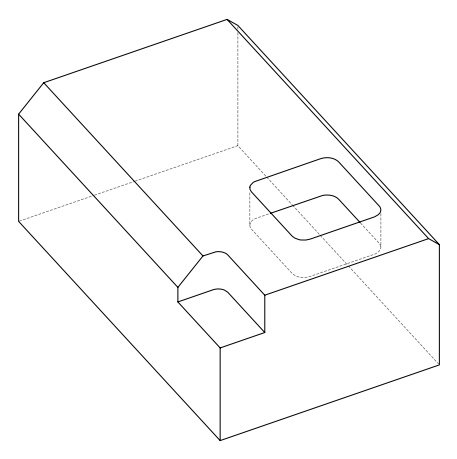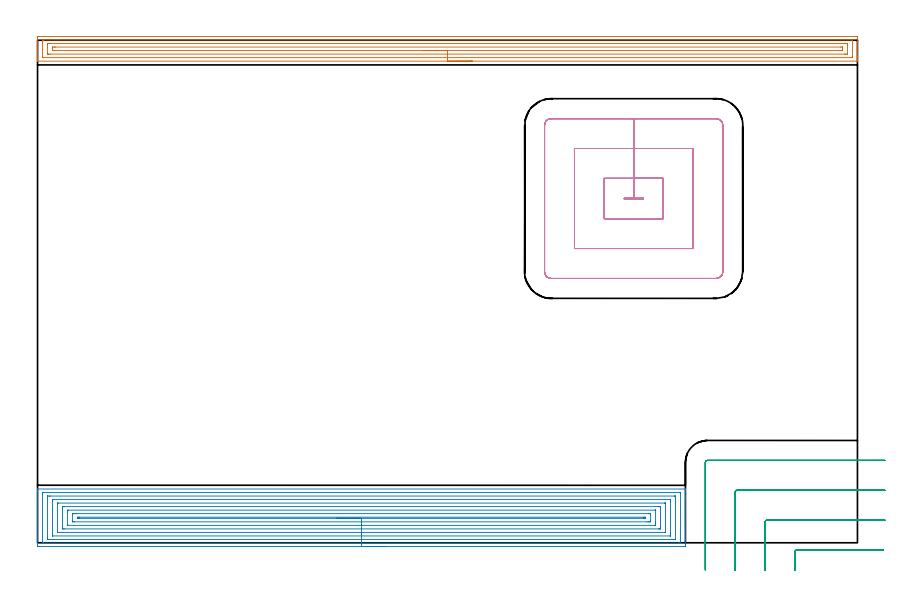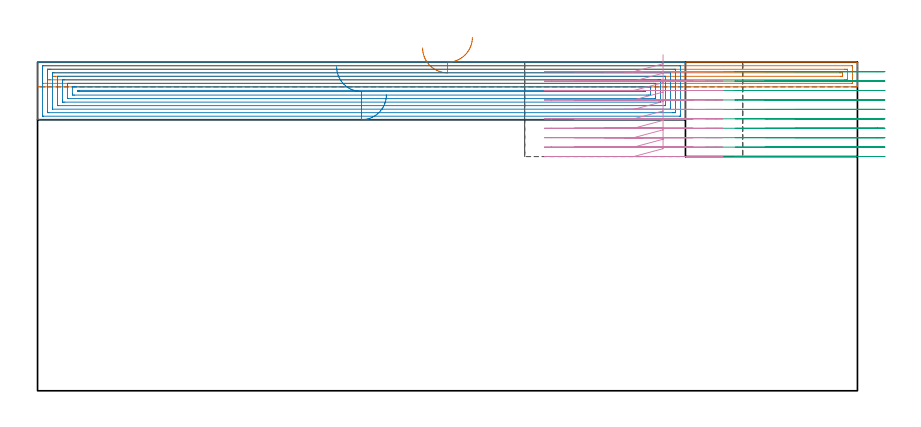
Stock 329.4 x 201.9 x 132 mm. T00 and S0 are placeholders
(PLAN: 4 operations, 1 tool changes, 49.9 min)
(1 AREA_MILL | FG_CHAMFER_SURFACE | UGT0205_001 | 10.75 min | 16142 mm3)
(2 AREA_MILL_1 | FG_CHAMFER_SURFACE_1 | UGT0205_001 | 18.98 min | 71633 mm3)
(3 MILL_CORNER_NOTCH_RECTANGULAR | CORNER_NOTCH_RECTANGULAR | NXT0201_012 | Follow Part, ap 4, ae 75% | 7.34 min | 104838 mm3)
(4 MILL_RECTANGULAR_POCKET | POCKET_RECTANGULAR_STRAIGHT | NXT0201_012 | Follow Part, ap 4, ae 75% | 12.83 min | 262588 mm3)
(TOOL UGT0205_001 | Chamfer Mill 20 x 3 x 45 deg. | D20 FL50 Z2)
(TOOL NXT0201_012 | ENDMILL 16mm [2P460-1600-NA 1630] | D16 FL38 Z6)
(OP 1 AREA_MILL)
G17 G21 G94 G90
T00 M6
G54
G17 G0 G90 X174.7 Y193.5 S1061 M3
G43 Z142. H0
G94 G1 X174.662 Z141.128 F250.
X174.548 Z140.263
X174.359 Z139.412
X174.097 Z138.58
X173.763 Z137.774
X173.36 Z137.
X172.892 Z136.264
X172.36 Z135.572
X171.771 Z134.929
X171.128 Z134.339
X170.436 Z133.808
X169.7 Z133.34
X168.926 Z132.937
X168.12 Z132.603
X167.288 Z132.341
X166.436 Z132.152
X165.572 Z132.038
X164.7 Z132.
X0.182
X0.009 Y193.503 Z131.988
X0. Y193.531 Z131.96
Y193.922 Z131.578
Y194.184 Z131.315
Y194.905 Z130.59
Y196.152 Z129.345
Y197.564 Z127.932
Y202.618 Z122.879
X0.003 Y202.881 Z122.616
X0.009 Y203.392 Z122.106
X0.111 Y203.395 Z122.103
X0.629 Y203.4 Z122.1
X328.771
X329.146 Y203.396 Z122.102
X329.39 Y203.392 Z122.106
X329.4 Y203.144 Z122.353
Y196.678 Z128.817
Y195.265 Z130.231
Y194.905 Z130.59
Y194.184 Z131.315
Y193.922 Z131.578
Y193.531 Z131.96
X329.391 Y193.503 Z131.988
X329.218 Y193.5 Z132.
X164.7
Y194.914 Z130.586
X2.194
X2.087 Y194.916 Z130.584
X2.035 Y194.918 Z130.582
X2.015 Y194.921 Z130.579
X2.01 Y194.933 Z130.567
X2.005 Y195.053 Z130.447
X2.001 Y195.318 Z130.182
Y201.521 Z123.979
X2.009 Y201.935 Z123.565
X2.012 Y201.98 Z123.52
X2.031 Y201.982 Z123.518
X2.085 Y201.984 Z123.516
X2.196 Y201.986 Z123.514
X2.417
X327.206
X327.313 Y201.985 Z123.516
X327.365 Y201.982 Z123.518
X327.385 Y201.979 Z123.521
X327.39 Y201.967 Z123.533
X327.395 Y201.847 Z123.653
X327.4 Y201.582 Z123.918
X327.399 Y195.379 Z130.121
X327.391 Y194.965 Z130.535
X327.388 Y194.92 Z130.58
X327.369 Y194.918 Z130.582
X327.315 Y194.916 Z130.584
X327.204 Y194.915 Z130.585
X326.983 Y194.914 Z130.586
X164.7
Y196.328 Z129.172
X5.099 Y196.329 Z129.171
X4.556 Y196.33 Z129.17
X4.205 Y196.333 Z129.167
X4.089 Y196.335 Z129.165
X4.01 Y196.344 Z129.156
X4.006 Y196.474 Z129.026
X4.002 Y196.678 Z128.822
X4. Y196.881 Z128.619
X4.001 Y200.425 Z125.075
X4.004 Y200.494 Z125.006
X4.01 Y200.547 Z124.953
X4.016 Y200.565 Z124.935
X4.03 Y200.566 Z124.934
X4.205 Y200.569 Z124.931
X4.748 Y200.571 Z124.929
X5.099 Y200.572 Z124.928
X324.301 Y200.571 Z124.929
X324.844 Y200.57 Z124.93
X325.195 Y200.567 Z124.933
X325.311 Y200.565 Z124.935
X325.39 Y200.556 Z124.944
X325.394 Y200.426 Z125.074
X325.398 Y200.223 Z125.277
X325.4 Y200.019 Z125.481
X325.399 Y196.475 Z129.025
X325.396 Y196.406 Z129.094
X325.39 Y196.353 Z129.147
X325.384 Y196.335 Z129.165
X325.37 Y196.334 Z129.166
X325.195 Y196.331 Z129.169
X324.652 Y196.329 Z129.171
X324.301
X164.7 Y196.328 Z129.172
Y197.743 Z127.757
X6.707
X6.115 Y197.745 Z127.755
X6.053 Y197.747 Z127.753
X6.015 Y197.749 Z127.751
X6.01 Y197.791 Z127.709
X6.005 Y198.009 Z127.491
X6. Y198.444 Z127.056
X6.005 Y198.89 Z126.61
X6.01 Y199.109 Z126.391
X6.018 Y199.151 Z126.349
X6.073 Y199.153 Z126.347
X6.176 Y199.156 Z126.344
X6.888 Y199.157 Z126.343
X7.068
X322.693
X323.285 Y199.155 Z126.345
X323.347 Y199.154 Z126.346
X323.385 Y199.151 Z126.349
X323.39 Y199.109 Z126.391
X323.395 Y198.892 Z126.608
X323.4 Y198.456 Z127.044
X323.395 Y198.01 Z127.49
X323.39 Y197.791 Z127.709
X323.382 Y197.749 Z127.751
X323.327 Y197.747 Z127.753
X323.224 Y197.744 Z127.756
X322.512 Y197.743 Z127.757
X322.332
X164.7
X163.828 Z127.795
X162.964 Z127.909
X162.112 Z128.098
X161.28 Z128.36
X160.474 Z128.694
X159.7 Z129.097
X158.964 Z129.566
X158.272 Z130.097
X157.629 Z130.686
X157.04 Z131.329
X156.508 Z132.022
X156.04 Z132.757
X155.637 Z133.531
X155.303 Z134.337
X155.041 Z135.169
X154.852 Z136.021
X154.738 Z136.886
X154.7 Z137.757
G0 Z142.
M5
M2
(OP 2 AREA_MILL_1)
G17 G21 G94 G90
T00 M6
G54
G17 G0 G90 X140.15 Y-1.5 S1061 M3
G43 Z142. H0
Z118.9
G94 G1 X140.112 Z118.028 F250.
X139.998 Z117.164
X139.809 Z116.312
X139.547 Z115.48
X139.213 Z114.674
X138.81 Z113.9
X138.342 Z113.164
X137.81 Z112.472
X137.221 Z111.829
X136.578 Z111.24
X135.886 Z110.709
X135.15 Z110.24
X134.376 Z109.837
X133.57 Z109.503
X132.738 Z109.241
X131.887 Z109.052
X131.022 Z108.938
X130.15 Z108.9
X0.618
X0.124 Y-1.495 Z108.903
X0.009 Y-1.492 Z108.906
X0. Y-1.006 Z109.391
Y17.841 Z128.236
Y20.222 Z130.617
Y20.899 Z131.298
Y21.222 Z131.621
X0.008 Y21.581 Z131.972
X0.009 Y21.597 Z131.988
X0.171 Y21.6 Z132.
X260.129
X260.29 Y21.597 Z131.988
X260.292 Y21.581 Z131.972
X260.3 Y21.222 Z131.621
Y20.899 Z131.298
Y20.222 Z130.617
Y18.999 Z129.395
Y18.453 Z128.847
Y17.841 Z128.236
Y-0.733 Z109.664
X260.297 Y-1.006 Z109.391
X260.291 Y-1.492 Z108.906
X260.176 Y-1.495 Z108.903
X259.682 Y-1.5 Z108.9
X130.15
Y-0.086 Z110.314
X2.404 Y-0.085 Z110.315
X2.367
X2.01 Y-0.074 Z110.326
X2.006 Y0.037 Z110.437
X2.001 Y0.278 Z110.678
X2. Y19.337 Z129.737
X2.001 Y19.736 Z130.136
X2.01 Y20.137 Z130.537
X2.012 Y20.18 Z130.58
X2.03 Y20.182 Z130.582
X2.083 Y20.184 Z130.584
X2.19 Y20.185 Z130.585
X2.404 Y20.186 Z130.586
X257.896 Y20.185 Z130.585
X257.933
X258.29 Y20.174 Z130.574
X258.294 Y20.063 Z130.463
X258.299 Y19.822 Z130.222
Y0.364 Z110.764
X258.29 Y-0.037 Z110.363
X258.288 Y-0.08 Z110.32
X258.27 Y-0.082 Z110.318
X258.217 Y-0.084 Z110.316
X258.11 Y-0.085 Z110.315
X257.896 Y-0.086 Z110.314
X130.15
Y1.328 Z111.728
X4.512 Y1.329 Z111.729
X4.191 Y1.332 Z111.732
X4.084 Y1.335 Z111.735
X4.01 Y1.339 Z111.739
X4.006 Y1.458 Z111.858
X4.002 Y1.647 Z112.047
X4. Y1.836 Z112.236
X4.001 Y18.641 Z129.041
X4.005 Y18.705 Z129.105
X4.01 Y18.753 Z129.153
X4.017 Y18.765 Z129.165
X4.031 Y18.766 Z129.166
X4.191 Y18.769 Z129.169
X4.763 Y18.771 Z129.171
X5.084
X255.788
X256.109 Y18.768 Z129.168
X256.216 Y18.765 Z129.165
X256.29 Y18.761 Z129.161
X256.294 Y18.641 Z129.041
X256.298 Y18.453 Z128.853
X256.3 Y18.264 Z128.664
X256.299 Y1.459 Z111.859
X256.295 Y1.395 Z111.795
X256.29 Y1.347 Z111.747
X256.283 Y1.335 Z111.735
X256.269 Y1.334 Z111.734
X256.109 Y1.331 Z111.731
X255.538 Y1.329 Z111.729
X255.216 Y1.328 Z111.728
X130.15
Y2.743 Z113.143
X6.116
X6.061 Y2.745 Z113.145
X6.023 Y2.749 Z113.149
X6.01 Y2.752 Z113.152
X6.007 Y2.774 Z113.174
X6.003 Y2.98 Z113.38
X6. Y3.394 Z113.794
Y16.684 Z127.084
X6.003 Y17.115 Z127.515
X6.008 Y17.33 Z127.73
X6.01 Y17.351 Z127.751
X6.034 Y17.353 Z127.753
X6.093 Y17.356 Z127.756
X6.191 Y17.357 Z127.757
X254.184
X254.239 Y17.355 Z127.755
X254.277 Y17.351 Z127.751
X254.29 Y17.348 Z127.748
X254.293 Y17.326 Z127.726
X254.297 Y17.12 Z127.52
X254.3 Y16.706 Z127.106
Y3.439 Z113.839
X254.297 Y2.985 Z113.385
X254.292 Y2.77 Z113.17
X254.29 Y2.749 Z113.149
X254.266 Y2.747 Z113.147
X254.207 Y2.744 Z113.144
X254.109 Y2.743 Z113.143
X130.15
Y4.157 Z114.557
X8.512
X8.222 Y4.16 Z114.56
X8.03 Y4.164 Z114.564
X8.009 Y4.171 Z114.571
X8.004 Y4.181 Z114.581
X8.001 Y4.208 Z114.608
X8. Y15.799 Z126.199
X8.002 Y15.88 Z126.28
X8.005 Y15.921 Z126.321
X8.009 Y15.935 Z126.335
X8.077 Y15.938 Z126.338
X8.367 Y15.942 Z126.342
X251.788 Y15.943 Z126.343
X252.078 Y15.94 Z126.34
X252.27 Y15.936 Z126.336
X252.291 Y15.929 Z126.329
X252.296 Y15.919 Z126.319
X252.299 Y15.892 Z126.292
X252.3 Y4.301 Z114.701
X252.298 Y4.219 Z114.619
X252.295 Y4.179 Z114.579
X252.291 Y4.165 Z114.565
X252.224 Y4.162 Z114.562
X251.933 Y4.158 Z114.558
X130.15 Y4.157 Z114.557
Y5.571 Z115.971
X10.948 Y5.572 Z115.972
X10.444 Y5.574 Z115.974
X10.048 Y5.578 Z115.978
X10.01 Y5.581 Z115.981
X10.004 Y5.621 Z116.021
X10.001 Y6.07 Z116.47
X10. Y6.51 Z116.91
Y13.585 Z123.985
X10.002 Y14.03 Z124.43
X10.007 Y14.463 Z124.863
X10.013 Y14.522 Z124.922
X10.067 Y14.524 Z124.924
X10.193 Y14.527 Z124.927
X10.444 Y14.528 Z124.928
X10.834 Y14.529 Z124.929
X249.352 Y14.528 Z124.928
X249.856 Y14.526 Z124.926
X250.252 Y14.522 Z124.922
X250.29 Y14.519 Z124.919
X250.296 Y14.479 Z124.879
X250.299 Y14.03 Z124.43
X250.3 Y13.59 Z123.99
Y6.515 Z116.915
X250.298 Y6.07 Z116.47
X250.293 Y5.637 Z116.037
X250.287 Y5.578 Z115.978
X250.233 Y5.576 Z115.976
X250.108 Y5.573 Z115.973
X249.856 Y5.572 Z115.972
X249.466 Y5.571 Z115.971
X130.15
Y6.985 Z117.385
X12.199 Y6.986 Z117.386
X12.031 Y6.99 Z117.39
X12.015 Y6.992 Z117.392
X12.01 Y6.999 Z117.399
X12.004 Y7.021 Z117.421
X12.001 Y7.043 Z117.443
X12. Y7.067 Z117.467
X12.001 Y12.261 Z122.661
X12.002 Y12.488 Z122.888
X12.009 Y12.718 Z123.118
X12.025 Y13.108 Z123.508
X12.231 Y13.114 Z123.514
X12.263
X248.101
X248.269 Y13.11 Z123.51
X248.285 Y13.108 Z123.508
X248.29 Y13.101 Z123.501
X248.296 Y13.079 Z123.479
X248.299 Y13.057 Z123.457
X248.3 Y13.033 Z123.433
X248.299 Y7.839 Z118.239
X248.298 Y7.612 Z118.012
X248.291 Y7.382 Z117.782
X248.275 Y6.992 Z117.392
X248.069 Y6.986 Z117.386
X248.037
X130.15 Y6.985 Z117.385
Y8.4 Z118.8
X14.911
X14.342 Y8.402 Z118.802
X14.018 Y8.407 Z118.807
X14.001 Y8.723 Z119.123
X14. Y8.74 Z119.14
X14.001 Y11.394 Z121.794
X14.018 Y11.693 Z122.093
X14.586 Y11.699 Z122.099
X14.911 Y11.7 Z122.1
X15.477
X245.389
X245.958 Y11.698 Z122.098
X246.282 Y11.693 Z122.093
X246.299 Y11.377 Z121.777
X246.3 Y11.36 Z121.76
X246.299 Y8.706 Z119.106
X246.282 Y8.407 Z118.807
X245.714 Y8.401 Z118.801
X245.389 Y8.4 Z118.8
X244.823
X130.15
Y9.814 Z120.214
X16.698
X16.488 Y9.815 Z120.215
X16.022 Y9.821 Z120.221
X16.01 Y10.05 Z120.45
X16.019 Y10.279 Z120.679
X16.49 Y10.284 Z120.684
X16.698 Y10.286 Z120.686
X243.602
X243.812 Y10.285 Z120.685
X244.278 Y10.279 Z120.679
X244.29 Y10.05 Z120.45
X244.281 Y9.821 Z120.221
X244.08 Y9.818 Z120.218
X243.602 Y9.814 Z120.214
X243.394
X130.15
X129.278 Z120.252
X128.414 Z120.366
X127.562 Z120.555
X126.73 Z120.817
X125.924 Z121.151
X125.15 Z121.554
X124.414 Z122.022
X123.722 Z122.553
X123.079 Z123.143
X122.49 Z123.786
X121.959 Z124.478
X121.49 Z125.214
X121.087 Z125.988
X120.753 Z126.794
X120.491 Z127.626
X120.302 Z128.477
X120.188 Z129.342
X120.15 Z130.214
G0 Z142.
M5
M2
(OP 3 MILL_CORNER_NOTCH_RECTANGULAR)
G17 G21 G94 G90
T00 M6
G54
G17 G0 G90 X339.856 Y-2.9 S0 M3
G43 Z142. H1
Z128.21
G94 G1 X336.856 F250.
X305.096 F500.
G3 X304.3 Y-3.696 R0.8
G1 Y-7.746
X304.299 Y-8.
X304.278 Y-11. F250.
G0 Z142.
X340.4 Y9.1
Z128.21
G1 X337.4
X293.096 F500.
G3 X292.3 Y8.304 R0.8
G1 Y-7.746
G2 X292.299 Y-8. R24.
G1 X292.267 Y-11. F250.
G0 Z142.
X340.4 Y21.1
Z128.21
G1 X337.4
X281.096 F500.
G3 X280.3 Y20.304 R0.8
G1 Y-7.746
G2 X280.297 Y-8. R12.
G1 X280.234 Y-10.999 F250.
G0 Z142.
X340.4 Y33.1
Z128.21
G1 X337.4
X269.1 F500.
G3 X268.3 Y32.3 R0.8
G1 Y-7.746
Y-10.746 F250.
G0 Z142.
X339.856 Y-2.9
Z124.42
G1 X336.856
X305.096 F500.
G3 X304.3 Y-3.696 R0.8
G1 Y-7.746
X304.299 Y-8.
X304.278 Y-11. F250.
G0 Z142.
X340.4 Y9.1
Z124.42
G1 X337.4
X293.096 F500.
G3 X292.3 Y8.304 R0.8
G1 Y-7.746
G2 X292.299 Y-8. R24.
G1 X292.267 Y-11. F250.
G0 Z142.
X340.4 Y21.1
Z124.42
G1 X337.4
X281.096 F500.
G3 X280.3 Y20.304 R0.8
G1 Y-7.746
G2 X280.297 Y-8. R12.
G1 X280.234 Y-10.999 F250.
G0 Z142.
X340.4 Y33.1
Z124.42
G1 X337.4
X269.1 F500.
G3 X268.3 Y32.3 R0.8
G1 Y-7.746
Y-10.746 F250.
G0 Z142.
X339.856 Y-2.9
Z120.63
G1 X336.856
X305.096 F500.
G3 X304.3 Y-3.696 R0.8
G1 Y-7.746
X304.299 Y-8.
X304.278 Y-11. F250.
G0 Z142.
X340.4 Y9.1
Z120.63
G1 X337.4
X293.096 F500.
G3 X292.3 Y8.304 R0.8
G1 Y-7.746
G2 X292.299 Y-8. R24.
G1 X292.267 Y-11. F250.
G0 Z142.
X340.4 Y21.1
Z120.63
G1 X337.4
X281.096 F500.
G3 X280.3 Y20.304 R0.8
G1 Y-7.746
G2 X280.297 Y-8. R12.
G1 X280.234 Y-10.999 F250.
G0 Z142.
X340.4 Y33.1
Z120.63
G1 X337.4
X269.1 F500.
G3 X268.3 Y32.3 R0.8
G1 Y-7.746
Y-10.746 F250.
G0 Z142.
X339.856 Y-2.9
Z116.84
G1 X336.856
X305.096 F500.
G3 X304.3 Y-3.696 R0.8
G1 Y-7.89
Y-8.
X304.291 Y-11. F250.
G0 Z142.
X340.4 Y9.1
Z116.84
G1 X337.4
X293.096 F500.
G3 X292.3 Y8.304 R0.8
G1 Y-7.89
Y-8.
X292.286 Y-11. F250.
G0 Z142.
X340.4 Y21.1
Z116.84
G1 X337.4
X281.096 F500.
G3 X280.3 Y20.304 R0.8
G1 Y-7.89
X280.299 Y-8.
X280.272 Y-11. F250.
G0 Z142.
X340.4 Y33.1
Z116.84
G1 X337.4
X269.1 F500.
G3 X268.3 Y32.3 R0.8
G1 Y-7.89
Y-10.89 F250.
G0 Z142.
X339.856 Y-2.9
Z113.05
G1 X336.856
X305.096 F500.
G3 X304.3 Y-3.696 R0.8
G1 Y-8.
Y-11. F250.
G0 Z142.
X340.4 Y9.1
Z113.05
G1 X337.4
X293.096 F500.
G3 X292.3 Y8.304 R0.8
G1 Y-8.
Y-11. F250.
G0 Z142.
X340.4 Y21.1
Z113.05
G1 X337.4
X281.096 F500.
G3 X280.3 Y20.304 R0.8
G1 Y-8.
Y-11. F250.
G0 Z142.
X340.4 Y33.1
Z113.05
G1 X337.4
X269.1 F500.
G3 X268.3 Y32.3 R0.8
G1 Y-8.
Y-11. F250.
G0 Z142.
X339.856 Y-2.9
Z109.26
G1 X336.856
X305.096 F500.
G3 X304.3 Y-3.696 R0.8
G1 Y-8.
Y-11. F250.
G0 Z142.
X340.4 Y9.1
Z109.26
G1 X337.4
X293.096 F500.
G3 X292.3 Y8.304 R0.8
G1 Y-8.
Y-11. F250.
G0 Z142.
X340.4 Y21.1
Z109.26
G1 X337.4
X281.096 F500.
G3 X280.3 Y20.304 R0.8
G1 Y-8.
Y-11. F250.
G0 Z142.
X340.4 Y33.1
Z109.26
G1 X337.4
X269.1 F500.
G3 X268.3 Y32.3 R0.8
G1 Y-8.
Y-11. F250.
G0 Z142.
X339.856 Y-2.9
Z105.47
G1 X336.856
X305.096 F500.
G3 X304.3 Y-3.696 R0.8
G1 Y-8.
Y-11. F250.
G0 Z142.
X340.4 Y9.1
Z105.47
G1 X337.4
X293.096 F500.
G3 X292.3 Y8.304 R0.8
G1 Y-8.
Y-11. F250.
G0 Z142.
X340.4 Y21.1
Z105.47
G1 X337.4
X281.096 F500.
G3 X280.3 Y20.304 R0.8
G1 Y-8.
Y-11. F250.
G0 Z142.
X340.4 Y33.1
Z105.47
G1 X337.4
X269.1 F500.
G3 X268.3 Y32.3 R0.8
G1 Y-8.
Y-11. F250.
G0 Z142.
X339.856 Y-2.9
Z101.68
G1 X336.856
X305.096 F500.
G3 X304.3 Y-3.696 R0.8
G1 Y-8.
Y-11. F250.
G0 Z142.
X340.4 Y9.1
Z101.68
G1 X337.4
X293.096 F500.
G3 X292.3 Y8.304 R0.8
G1 Y-8.
Y-11. F250.
G0 Z142.
X340.4 Y21.1
Z101.68
G1 X337.4
X281.096 F500.
G3 X280.3 Y20.304 R0.8
G1 Y-8.
Y-11. F250.
G0 Z142.
X340.4 Y33.1
Z101.68
G1 X337.4
X269.1 F500.
G3 X268.3 Y32.3 R0.8
G1 Y-8.
Y-11. F250.
G0 Z142.
X339.856 Y-2.9
Z97.89
G1 X336.856
X305.096 F500.
G3 X304.3 Y-3.696 R0.8
G1 Y-8.
Y-11. F250.
G0 Z142.
X340.4 Y9.1
Z97.89
G1 X337.4
X293.096 F500.
G3 X292.3 Y8.304 R0.8
G1 Y-8.
Y-11. F250.
G0 Z142.
X340.4 Y21.1
Z97.89
G1 X337.4
X281.096 F500.
G3 X280.3 Y20.304 R0.8
G1 Y-8.
Y-11. F250.
G0 Z142.
X340.4 Y33.1
Z97.89
G1 X337.4
X269.1 F500.
G3 X268.3 Y32.3 R0.8
G1 Y-8.
Y-11. F250.
G0 Z142.
X339.856 Y-2.9
Z94.1
G1 X336.856
X305.096 F500.
G3 X304.3 Y-3.696 R0.8
G1 Y-8.
Y-11. F250.
G0 Z142.
X340.4 Y9.1
Z94.1
G1 X337.4
X293.096 F500.
G3 X292.3 Y8.304 R0.8
G1 Y-8.
Y-11. F250.
G0 Z142.
X340.4 Y21.1
Z94.1
G1 X337.4
X281.096 F500.
G3 X280.3 Y20.304 R0.8
G1 Y-8.
Y-11. F250.
G0 Z142.
X340.4 Y33.1
Z94.1
G1 X337.4
X269.1 F500.
G3 X268.3 Y32.3 R0.8
G1 Y-8.
Y-11. F250.
G0 Z142.
M5
M2
(OP 4 MILL_RECTANGULAR_POCKET)
G17 G21 G94 G90
T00 M6
G54
G17 G0 G90 X251.3 Y132.859 S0 M3
G43 Z142. H1
Z135.
G94 G1 Y146.4 Z131.372 F250.
X239.5 Z128.21
Y138.4
X235.7 F500.
Y138.2
X243.3
Y138.4
X239.5
Y146.4
X227.7
Y130.2
X251.3
Y146.4
X239.5
Y158.4
X215.7
Y118.2
X263.3
Y158.4
X239.5
Y170.4
X206.4
G3 X203.7 Y167.7 R2.7
G1 Y108.9
G3 X206.4 Y106.2 R2.7
G1 X272.6
G3 X275.3 Y108.9 R2.7
G1 Y167.7
G3 X272.6 Y170.4 R2.7
G1 X239.5
X238.5
G0 X251.3 Y132.859 Z131.21
G1 Y146.4 Z127.582 F250.
X239.5 Z124.42
Y138.4
X235.7 F500.
Y138.2
X243.3
Y138.4
X239.5
Y146.4
X227.7
Y130.2
X251.3
Y146.4
X239.5
Y158.4
X215.7
Y118.2
X263.3
Y158.4
X239.5
Y170.4
X206.4
G3 X203.7 Y167.7 R2.7
G1 Y108.9
G3 X206.4 Y106.2 R2.7
G1 X272.6
G3 X275.3 Y108.9 R2.7
G1 Y167.7
G3 X272.6 Y170.4 R2.7
G1 X239.5
X238.5
G0 X251.3 Y132.859 Z127.42
G1 Y146.4 Z123.792 F250.
X239.5 Z120.63
Y138.4
X235.7 F500.
Y138.2
X243.3
Y138.4
X239.5
Y146.4
X227.7
Y130.2
X251.3
Y146.4
X239.5
Y158.4
X215.7
Y118.2
X263.3
Y158.4
X239.5
Y170.4
X206.4
G3 X203.7 Y167.7 R2.7
G1 Y108.9
G3 X206.4 Y106.2 R2.7
G1 X272.6
G3 X275.3 Y108.9 R2.7
G1 Y167.7
G3 X272.6 Y170.4 R2.7
G1 X239.5
X238.5
G0 X251.3 Y132.859 Z123.63
G1 Y146.4 Z120.002 F250.
X239.5 Z116.84
Y138.4
X235.7 F500.
Y138.2
X243.3
Y138.4
X239.5
Y146.4
X227.7
Y130.2
X251.3
Y146.4
X239.5
Y158.4
X215.7
Y118.2
X263.3
Y158.4
X239.5
Y170.4
X206.4
G3 X203.7 Y167.7 R2.7
G1 Y108.9
G3 X206.4 Y106.2 R2.7
G1 X272.6
G3 X275.3 Y108.9 R2.7
G1 Y167.7
G3 X272.6 Y170.4 R2.7
G1 X239.5
X238.5
G0 X251.3 Y132.859 Z119.84
G1 Y146.4 Z116.212 F250.
X239.5 Z113.05
Y138.4
X235.7 F500.
Y138.2
X243.3
Y138.4
X239.5
Y146.4
X227.7
Y130.2
X251.3
Y146.4
X239.5
Y158.4
X215.7
Y118.2
X263.3
Y158.4
X239.5
Y170.4
X206.4
G3 X203.7 Y167.7 R2.7
G1 Y108.9
G3 X206.4 Y106.2 R2.7
G1 X272.6
G3 X275.3 Y108.9 R2.7
G1 Y167.7
G3 X272.6 Y170.4 R2.7
G1 X239.5
X238.5
G0 X251.3 Y132.859 Z116.05
G1 Y146.4 Z112.422 F250.
X239.5 Z109.26
Y138.4
X235.7 F500.
Y138.2
X243.3
Y138.4
X239.5
Y146.4
X227.7
Y130.2
X251.3
Y146.4
X239.5
Y158.4
X215.7
Y118.2
X263.3
Y158.4
X239.5
Y170.4
X206.4
G3 X203.7 Y167.7 R2.7
G1 Y108.9
G3 X206.4 Y106.2 R2.7
G1 X272.6
G3 X275.3 Y108.9 R2.7
G1 Y167.7
G3 X272.6 Y170.4 R2.7
G1 X239.5
X238.5
G0 X251.3 Y132.859 Z112.26
G1 Y146.4 Z108.632 F250.
X239.5 Z105.47
Y138.4
X235.7 F500.
Y138.2
X243.3
Y138.4
X239.5
Y146.4
X227.7
Y130.2
X251.3
Y146.4
X239.5
Y158.4
X215.7
Y118.2
X263.3
Y158.4
X239.5
Y170.4
X206.4
G3 X203.7 Y167.7 R2.7
G1 Y108.9
G3 X206.4 Y106.2 R2.7
G1 X272.6
G3 X275.3 Y108.9 R2.7
G1 Y167.7
G3 X272.6 Y170.4 R2.7
G1 X239.5
X238.5
G0 X251.3 Y132.859 Z108.47
G1 Y146.4 Z104.842 F250.
X239.5 Z101.68
Y138.4
X235.7 F500.
Y138.2
X243.3
Y138.4
X239.5
Y146.4
X227.7
Y130.2
X251.3
Y146.4
X239.5
Y158.4
X215.7
Y118.2
X263.3
Y158.4
X239.5
Y170.4
X206.4
G3 X203.7 Y167.7 R2.7
G1 Y108.9
G3 X206.4 Y106.2 R2.7
G1 X272.6
G3 X275.3 Y108.9 R2.7
G1 Y167.7
G3 X272.6 Y170.4 R2.7
G1 X239.5
X238.5
G0 X251.3 Y132.859 Z104.68
G1 Y146.4 Z101.052 F250.
X239.5 Z97.89
Y138.4
X235.7 F500.
Y138.2
X243.3
Y138.4
X239.5
Y146.4
X227.7
Y130.2
X251.3
Y146.4
X239.5
Y158.4
X215.7
Y118.2
X263.3
Y158.4
X239.5
Y170.4
X206.4
G3 X203.7 Y167.7 R2.7
G1 Y108.9
G3 X206.4 Y106.2 R2.7
G1 X272.6
G3 X275.3 Y108.9 R2.7
G1 Y167.7
G3 X272.6 Y170.4 R2.7
G1 X239.5
X238.5
G0 X251.3 Y132.859 Z100.89
G1 Y146.4 Z97.262 F250.
X239.5 Z94.1
Y138.4
X235.7 F500.
Y138.2
X243.3
Y138.4
X239.5
Y146.4
X227.7
Y130.2
X251.3
Y146.4
X239.5
Y158.4
X215.7
Y118.2
X263.3
Y158.4
X239.5
Y170.4
X206.4
G3 X203.7 Y167.7 R2.7
G1 Y108.9
G3 X206.4 Y106.2 R2.7
G1 X272.6
G3 X275.3 Y108.9 R2.7
G1 Y167.7
G3 X272.6 Y170.4 R2.7
G1 X239.5
X238.5
G0 Z142.
M5
M2
